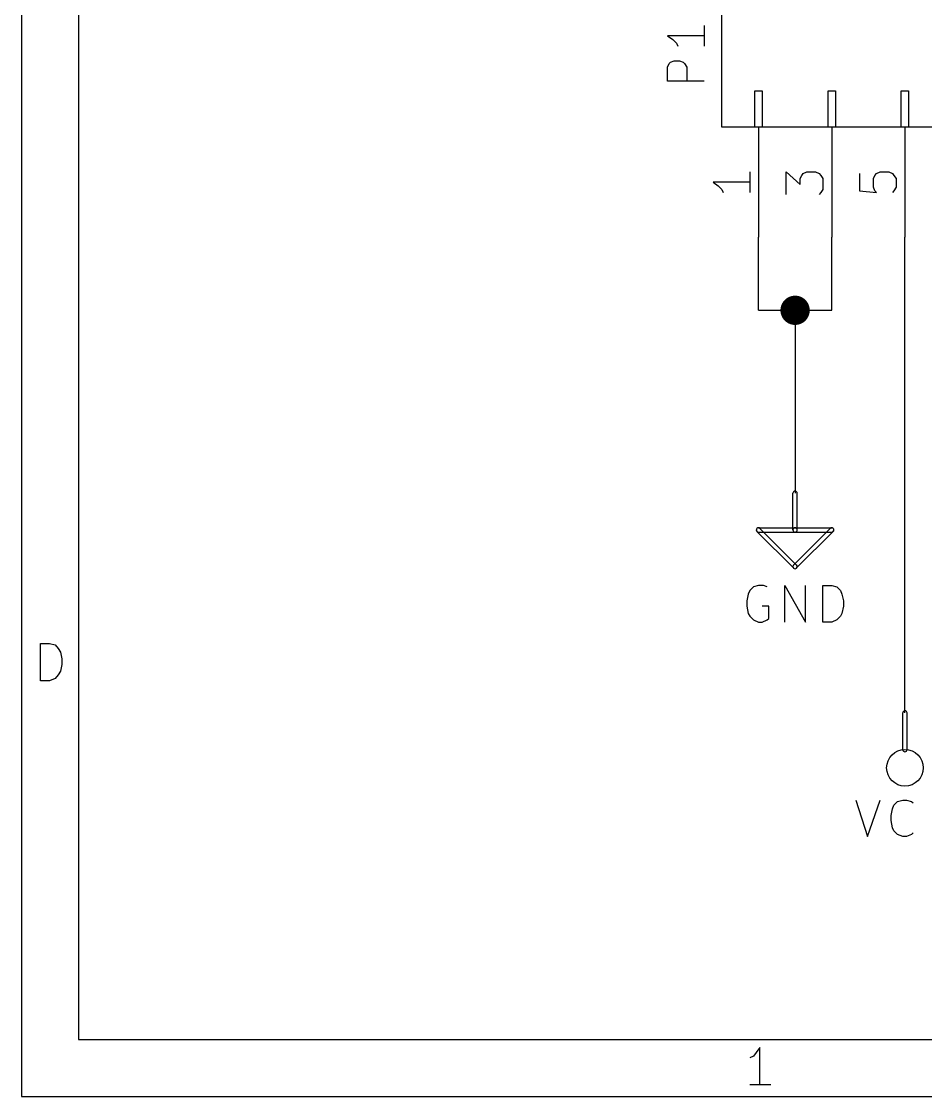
# Model space of a CAD drawing. Extents: x 10 to 287, y -200 to -10.
# Drawn here: x 10.01 to 41.35, y -200 to -162.7 of the extents above; entities that cross this region are included whole.
import ezdxf

# ---------------------------------------------------------------- set-up
doc = ezdxf.new("R2010")
doc.units = 0
doc.header["$MEASUREMENT"] = 0

msp = doc.modelspace()

# ---------------------------------------------------------------- linework, layer by layer
at = {"layer": 'Cyan 2'}
for p, q in [((33.6804, -162.839), (33.6804, -163.551)), ((33.6804, -163.195), (32.4104, -163.195)), ((32.4104, -163.195), (32.5882, -163.322)), ((32.5882, -163.322), (32.7152, -163.449)), ((32.7152, -163.449), (32.766, -163.551)), ((32.4612, -164.16), (32.512, -164.109)), ((32.512, -164.109), (32.639, -164.059)), ((32.639, -164.059), (32.8168, -164.059)), ((32.8168, -164.059), (32.9438, -164.109)), ((32.9438, -164.109), (32.9946, -164.16)), ((32.4104, -164.287), (32.4612, -164.16)), ((32.4104, -164.77), (32.4104, -164.287)), ((32.9946, -164.16), (33.0708, -164.287)), ((33.0708, -164.287), (33.0708, -164.77)), ((33.6804, -164.77), (32.4104, -164.77)), ((35.3822, -182.321), (35.2552, -182.448)), ((35.56, -182.27), (35.3822, -182.321)), ((35.7378, -182.27), (35.56, -182.27)), ((35.8648, -182.321), (35.7378, -182.27)), ((36.4744, -183.54), (36.4744, -182.27)), ((36.4744, -182.27), (37.1856, -183.54)), ((37.1856, -183.54), (37.1856, -182.27)), ((37.7952, -183.54), (37.7952, -182.27)), ((37.7952, -182.27), (38.1, -182.27)), ((38.1, -182.27), (38.2778, -182.321)), ((38.2778, -182.321), (38.4048, -182.448)), ((35.2044, -182.575), (35.1536, -182.804)), ((35.2552, -182.448), (35.2044, -182.575)), ((38.4048, -182.448), (38.4556, -182.575)), ((38.4556, -182.575), (38.5064, -182.804)), ((35.1536, -182.804), (35.1536, -182.982)), ((35.1536, -182.982), (35.2044, -183.236)), ((35.9156, -182.982), (35.687, -182.982)), ((35.9156, -183.413), (35.9156, -182.982)), ((38.5064, -182.982), (38.4556, -183.236)), ((38.5064, -182.804), (38.5064, -182.982)), ((35.2044, -183.236), (35.2552, -183.337)), ((35.2552, -183.337), (35.3822, -183.464)), ((35.3822, -183.464), (35.56, -183.54)), ((35.687, -183.54), (35.8648, -183.464)), ((35.8648, -183.464), (35.9156, -183.413)), ((38.2778, -183.464), (38.1, -183.54)), ((38.4048, -183.337), (38.2778, -183.464)), ((38.4556, -183.236), (38.4048, -183.337)), ((35.56, -183.54), (35.687, -183.54)), ((38.1, -183.54), (37.7952, -183.54)), ((38.9382, -189.713), (39.3446, -190.983)), ((39.3446, -190.983), (39.7764, -189.713)), ((40.259, -189.89), (40.386, -189.763)), ((40.386, -189.763), (40.5638, -189.713)), ((40.5638, -189.713), (40.6908, -189.713)), ((40.6908, -189.713), (40.8686, -189.763)), ((40.8686, -189.763), (40.9194, -189.814)), ((40.1574, -190.246), (40.2082, -190.017)), ((40.2082, -190.017), (40.259, -189.89)), ((40.1574, -190.424), (40.1574, -190.246)), ((40.2082, -190.678), (40.1574, -190.424)), ((40.259, -190.779), (40.2082, -190.678)), ((40.386, -190.906), (40.259, -190.779)), ((40.5638, -190.983), (40.386, -190.906)), ((40.8686, -190.906), (40.6908, -190.983)), ((40.9194, -190.856), (40.8686, -190.906)), ((40.6908, -190.983), (40.5638, -190.983))]:
    msp.add_line(p, q, dxfattribs=at)
at = {"layer": 'Green 2'}
for p, q in [((35.56, -172.72), (35.56, -170.18)), ((38.1, -172.72), (38.1, -170.18)), ((40.64, -186.69), (40.64, -170.18)), ((35.56, -172.72), (38.1, -172.72)), ((36.83, -172.72), (36.83, -179.07))]:
    msp.add_line(p, q, dxfattribs=at)
at = {"layer": 'Green 2', "const_width": 0.508}
msp.add_lwpolyline([(36.576, -172.72, 1), (37.084, -172.72, 1)], format="xyb", close=True, dxfattribs=at)
at = {"layer": 'Red 2'}
for p, q in [((10.0076, -10.0076), (10.0076, -200)), ((11.9888, -11.9888), (11.9888, -198.018)), ((34.29, -166.37), (34.29, -161.29)), ((35.433, -166.37), (35.433, -165.1)), ((35.433, -165.1), (35.687, -165.1)), ((35.687, -165.1), (35.687, -166.37)), ((37.973, -166.37), (37.973, -165.1)), ((37.973, -165.1), (38.227, -165.1)), ((38.227, -165.1), (38.227, -166.37)), ((40.513, -166.37), (40.513, -165.1)), ((40.513, -165.1), (40.767, -165.1)), ((40.767, -165.1), (40.767, -166.37)), ((77.47, -166.37), (34.29, -166.37)), ((35.687, -166.37), (35.433, -166.37)), ((35.56, -166.37), (35.56, -170.18)), ((38.227, -166.37), (37.973, -166.37)), ((38.1, -166.37), (38.1, -170.18)), ((40.767, -166.37), (40.513, -166.37)), ((40.64, -166.37), (40.64, -170.18)), ((35.2552, -167.919), (35.2552, -168.631)), ((36.5252, -168.707), (36.5252, -167.919)), ((36.5252, -167.919), (37.0078, -168.351)), ((37.0078, -168.148), (37.0586, -168.046)), ((37.0078, -168.351), (37.0078, -168.148)), ((37.0586, -168.046), (37.1094, -167.97)), ((37.1094, -167.97), (37.2364, -167.919)), ((37.2364, -167.919), (37.5412, -167.919)), ((37.5412, -167.919), (37.6682, -167.97)), ((37.6682, -167.97), (37.719, -168.046)), ((37.719, -168.046), (37.7952, -168.148)), ((37.7952, -168.148), (37.7952, -168.529)), ((39.0652, -167.97), (39.0652, -168.58)), ((39.5478, -168.148), (39.5986, -168.046)), ((39.5478, -168.453), (39.5478, -168.148)), ((39.5986, -168.046), (39.6494, -167.97)), ((39.6494, -167.97), (39.7764, -167.919)), ((39.7764, -167.919), (40.0812, -167.919)), ((40.0812, -167.919), (40.2082, -167.97)), ((40.2082, -167.97), (40.259, -168.046)), ((40.259, -168.046), (40.3352, -168.148)), ((40.3352, -168.148), (40.3352, -168.453)), ((35.2552, -168.275), (33.9852, -168.275)), ((33.9852, -168.275), (34.163, -168.402)), ((34.163, -168.402), (34.29, -168.529)), ((34.29, -168.529), (34.3408, -168.631)), ((37.7952, -168.529), (37.719, -168.631)), ((39.0652, -168.58), (39.6494, -168.631)), ((39.5986, -168.58), (39.5478, -168.453)), ((39.6494, -168.631), (39.5986, -168.58)), ((40.259, -168.58), (40.2082, -168.631)), ((40.3352, -168.453), (40.259, -168.58)), ((37.719, -168.631), (37.6682, -168.707)), ((36.7538, -180.34), (36.7538, -179.07)), ((36.9062, -180.34), (36.9062, -179.07)), ((36.7792, -181.661), (35.5092, -180.391)), ((35.56, -180.264), (36.83, -180.264)), ((35.56, -180.416), (36.83, -180.416)), ((36.8808, -181.559), (35.6108, -180.289)), ((38.0492, -180.289), (36.7792, -181.559)), ((36.83, -180.264), (38.1, -180.264)), ((36.83, -180.416), (38.1, -180.416)), ((38.1508, -180.391), (36.8808, -181.661)), ((10.668, -185.572), (10.668, -184.277)), ((10.668, -184.277), (10.9728, -184.277)), ((10.9728, -184.277), (11.176, -184.328)), ((11.176, -184.328), (11.2776, -184.455)), ((11.2776, -184.455), (11.3538, -184.582)), ((11.3538, -184.582), (11.4046, -184.81)), ((11.4046, -184.81), (11.4046, -185.014)), ((11.2776, -185.369), (11.176, -185.496)), ((11.3538, -185.242), (11.2776, -185.369)), ((11.4046, -185.014), (11.3538, -185.242)), ((10.9728, -185.572), (10.668, -185.572)), ((11.176, -185.496), (10.9728, -185.572)), ((40.5638, -187.96), (40.5638, -186.69)), ((40.7162, -187.96), (40.7162, -186.69)), ((11.9888, -198.018), (285.013, -198.018)), ((35.6108, -198.298), (35.4838, -198.476)), ((35.6108, -199.593), (35.6108, -198.298)), ((35.3822, -198.603), (35.2552, -198.653)), ((35.4838, -198.476), (35.3822, -198.603)), ((35.9918, -199.593), (35.2552, -199.593)), ((10.0076, -200), (286.995, -200))]:
    msp.add_line(p, q, dxfattribs=at)
msp.add_circle((40.64, -188.595), 0.635, dxfattribs=at)
for centre, start, end in [((36.83, -179.07), 360, 540), ((35.56, -180.34), 405, 585), ((35.56, -180.34), 90, 270), ((36.83, -180.34), 90, 270), ((36.83, -180.34), 180, 360), ((36.83, -180.34), 270, 450), ((38.1, -180.34), 315, 495), ((38.1, -180.34), 270, 450), ((36.83, -181.61), 495, 675), ((36.83, -181.61), 225, 405), ((40.64, -186.69), 360, 540), ((40.64, -187.96), 180, 360)]:
    msp.add_arc(centre, 0.0762, start, end, dxfattribs=at)

doc.saveas('drawing.dxf')
